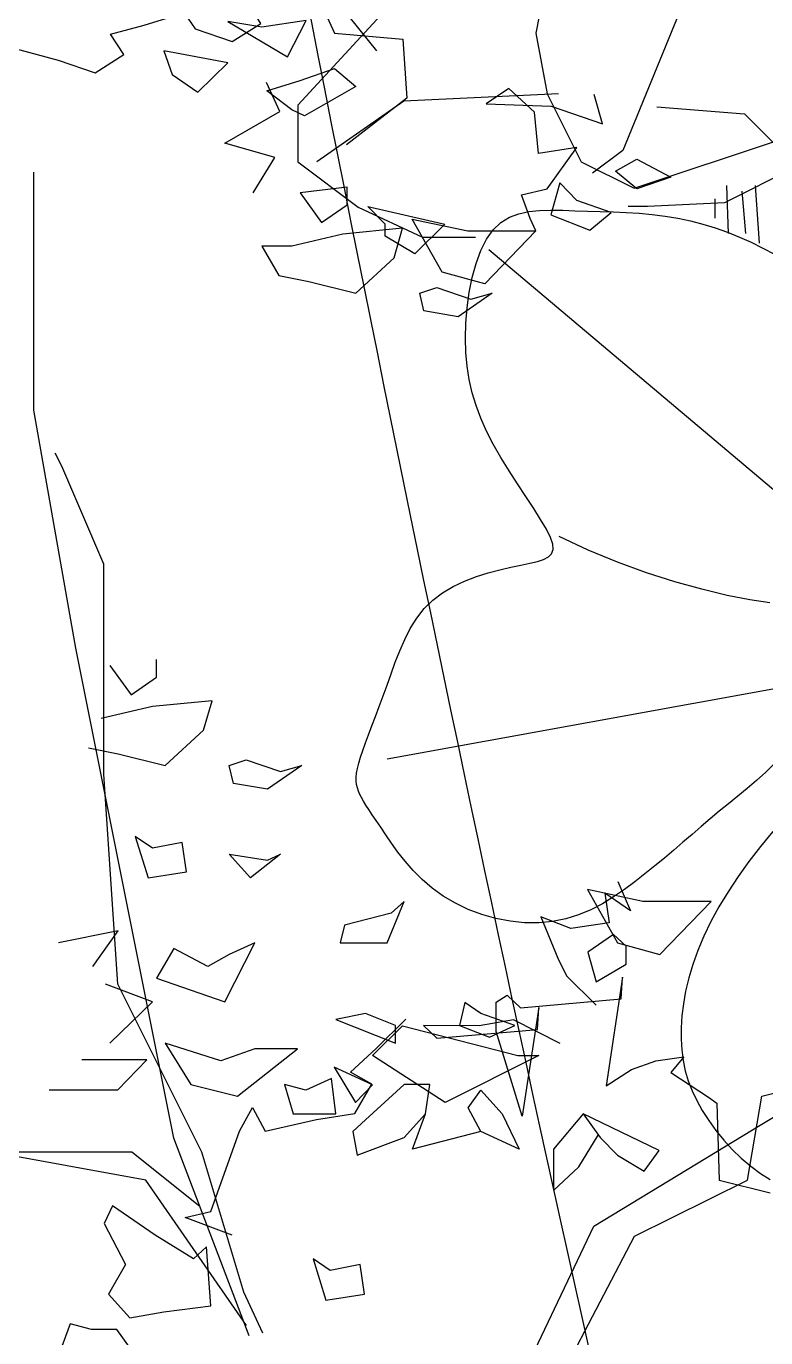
# Model space of a CAD drawing. Header units: metres. Extents: x 10 to 239, y 2 to 253.
# Drawn here: x 80.578 to 82.689, y 56.038 to 59.781 of the extents above; entities that cross this region are included whole.
import ezdxf

# ---------------------------------------------------------------- set-up
doc = ezdxf.new("R2010")
doc.units = ezdxf.units.M
doc.header["$MEASUREMENT"] = 0
doc.layers.add('1', color=7, linetype='Continuous')
doc.layers.add('cot200', color=9, linetype='Continuous')
doc.layers.add('barrera', color=7, linetype='Continuous', lineweight=0, true_color=0x9dbb63)
doc.layers.add('bloques ARBOLES', color=7, linetype='Continuous', true_color=0xb8d897)

# ---------------------------------------------------------------- blocks, each defined once
blk = doc.blocks.new('A$C6F4E7DED')
for p, q in [((1471, 1227.73), (1567.98, 991.18)), ((1613.61, 1182.13), (1633.58, 1079.53)), ((1744.82, 1099.48), (1813.27, 1025.38)), ((1633.58, 1079.53), (1625.02, 1033.93)), ((1625.02, 1033.93), (1599.35, 982.63)), ((1616.47, 1033.93), (1733.41, 1028.23)), ((1733.41, 1028.23), (1799.01, 982.63)), ((1813.27, 1025.38), (1813.27, 982.63)), ((1559.42, 962.68), (1448.18, 999.73)), ((1567.98, 991.18), (1590.8, 974.08)), ((1430.32, 982.18), (1491.3, 951.71)), ((1599.35, 982.63), (1559.42, 962.68)), ((1813.27, 982.63), (1767.64, 948.43)), ((1468.07, 964.77), (1465.17, 921.25)), ((1478.23, 960.42), (1475.33, 928.5)), ((1489.85, 964.77), (1488.4, 928.5)), ((1491.3, 951.71), (1549.37, 948.81)), ((1498.56, 954.61), (1498.56, 940.11)), ((1526.46, 940.07), (1516.92, 938.05)), ((1536.14, 941.66), (1526.46, 940.07)), ((1545.92, 942.86), (1536.14, 941.66)), ((1555.76, 943.74), (1545.92, 942.86)), ((1549.37, 948.81), (1563.89, 948.81)), ((1565.61, 944.37), (1555.76, 943.74)), ((1575.43, 944.82), (1565.61, 944.37)), ((1585.16, 945.14), (1575.43, 944.82)), ((1594.75, 945.4), (1585.16, 945.14)), ((1604.17, 945.67), (1594.75, 945.4)), ((1613.36, 945.97), (1604.17, 945.67)), ((1622.26, 946.12), (1613.36, 945.97)), ((1630.8, 945.9), (1622.26, 946.12)), ((1638.92, 945.07), (1630.8, 945.9)), ((1646.55, 943.42), (1638.92, 945.07)), ((1653.63, 940.72), (1646.55, 943.42)), ((1660.09, 936.74), (1653.63, 940.72)), ((1767.64, 948.43), (1719.15, 925.63)), ((1498.25, 932.73), (1489.1, 929.46)), ((1507.52, 935.59), (1498.25, 932.73)), ((1516.92, 938.05), (1507.52, 935.59)), ((1665.86, 931.27), (1660.09, 936.74)), ((1670.9, 924.15), (1665.86, 931.27)), ((1471.14, 921.83), (1462.3, 917.5)), ((1480.07, 925.83), (1471.14, 921.83)), ((1489.1, 929.46), (1480.07, 925.83)), ((1675.2, 915.58), (1670.9, 924.15)), ((1719.15, 925.63), (1679.22, 925.63)), ((1298.93, 603.85), (1669.06, 916.06)), ((1462.3, 917.5), (1453.55, 912.85)), ((1678.79, 905.85), (1675.2, 915.58)), ((1681.68, 895.24), (1678.79, 905.85)), ((1683.9, 884.03), (1681.68, 895.24)), ((1685.46, 872.5), (1683.9, 884.03)), ((1686.39, 860.94), (1685.46, 872.5)), ((1686.69, 849.61), (1686.39, 860.94)), ((1686.39, 838.75), (1686.69, 849.61)), ((1685.46, 828.32), (1686.39, 838.75)), ((1683.9, 818.23), (1685.46, 828.32)), ((1681.68, 808.39), (1683.9, 818.23)), ((1678.79, 798.69), (1681.68, 808.39)), ((1675.2, 789.05), (1678.79, 798.69)), ((1670.9, 779.37), (1675.2, 789.05)), ((1665.86, 769.56), (1670.9, 779.37)), ((1660.12, 759.57), (1665.86, 769.56)), ((1653.92, 749.55), (1660.12, 759.57)), ((1647.52, 739.67), (1653.92, 749.55)), ((1641.22, 730.13), (1647.52, 739.67)), ((1635.3, 721.12), (1641.22, 730.13)), ((1625.7, 705.42), (1630.03, 712.82)), ((1630.03, 712.82), (1635.3, 721.12)), ((1622.6, 699.11), (1625.7, 705.42)), ((1594.29, 689.67), (1616.19, 699.91)), ((1620.69, 690.01), (1620.93, 694.02)), ((1620.93, 694.02), (1622.6, 699.11)), ((1572.13, 680.56), (1594.29, 689.67)), ((1621.81, 686.9), (1620.69, 690.01)), ((1624.2, 684.5), (1621.81, 686.9)), ((1627.79, 682.63), (1624.2, 684.5)), ((1550.13, 672.58), (1572.13, 680.56)), ((1632.51, 681.1), (1627.79, 682.63)), ((1638.28, 679.72), (1632.51, 681.1)), ((1645.03, 678.3), (1638.28, 679.72)), ((1652.65, 676.67), (1645.03, 678.3)), ((1660.94, 674.74), (1652.65, 676.67)), ((1669.66, 672.4), (1660.94, 674.74)), ((1508.29, 660.05), (1528.71, 665.74)), ((1528.71, 665.74), (1550.13, 672.58)), ((1678.58, 669.59), (1669.66, 672.4)), ((1687.46, 666.22), (1678.58, 669.59)), ((1696.07, 662.2), (1687.46, 666.22)), ((1472.09, 652.11), (1489.27, 655.5)), ((1489.27, 655.5), (1508.29, 660.05)), ((1704.17, 657.45), (1696.07, 662.2)), ((1711.53, 651.88), (1704.17, 657.45)), ((1457.16, 649.88), (1472.09, 652.11)), ((1717.97, 645.45), (1711.53, 651.88)), ((1723.56, 638.27), (1717.97, 645.45)), ((1728.41, 630.49), (1723.56, 638.27)), ((1732.66, 622.26), (1728.41, 630.49)), ((1736.41, 613.73), (1732.66, 622.26)), ((1739.8, 605.05), (1736.41, 613.73)), ((1322.96, 608.66), (1745.98, 531.81)), ((1742.95, 596.37), (1739.8, 605.05)), ((1745.98, 587.84), (1742.95, 596.37)), ((1748.97, 579.59), (1745.98, 587.84)), ((1751.92, 571.68), (1748.97, 579.59)), ((1754.78, 564.14), (1751.92, 571.68)), ((1757.49, 557.02), (1754.78, 564.14)), ((1760.02, 550.35), (1757.49, 557.02)), ((1762.31, 544.16), (1760.02, 550.35)), ((1764.32, 538.5), (1762.31, 544.16)), ((1766.01, 533.41), (1764.32, 538.5)), ((1453.25, 528.83), (1460.21, 522.11)), ((1767.32, 528.89), (1766.01, 533.41)), ((1768.28, 524.9), (1767.32, 528.89)), ((1768.91, 521.36), (1768.28, 524.9)), ((1460.21, 522.11), (1467.22, 515.79)), ((1467.22, 515.79), (1474.25, 509.78)), ((1769.21, 518.2), (1768.91, 521.36)), ((1768.93, 512.69), (1769.21, 515.33)), ((1769.21, 515.33), (1769.21, 518.2)), ((1474.25, 509.78), (1481.27, 503.96)), ((1765.32, 502.86), (1766.59, 505.37)), ((1766.59, 505.37), (1767.61, 507.79)), ((1767.61, 507.79), (1768.39, 510.2)), ((1768.39, 510.2), (1768.93, 512.69)), ((1481.27, 503.96), (1488.27, 498.26)), ((1488.27, 498.26), (1495.21, 492.58)), ((1759.7, 493.83), (1761.9, 497.18)), ((1761.9, 497.18), (1763.76, 500.16)), ((1763.76, 500.16), (1765.32, 502.86)), ((1495.21, 492.58), (1502.09, 486.84)), ((1502.09, 486.84), (1508.93, 481.03)), ((1750.78, 480.57), (1754.17, 485.62)), ((1754.17, 485.62), (1757.13, 490)), ((1757.13, 490), (1759.7, 493.83)), ((1454.87, 477.32), (1464.12, 466.11)), ((1508.93, 481.03), (1515.77, 475.17)), ((1515.77, 475.17), (1522.65, 469.26)), ((1746.94, 474.82), (1750.78, 480.57)), ((1464.12, 466.11), (1472.88, 454.76)), ((1522.65, 469.26), (1529.61, 463.32)), ((1737.73, 461.79), (1742.61, 468.5)), ((1742.61, 468.5), (1746.94, 474.82)), ((1529.61, 463.32), (1536.67, 457.34)), ((1536.67, 457.34), (1543.89, 451.35)), ((1732.26, 454.86), (1737.73, 461.79)), ((1472.88, 454.76), (1481.07, 443.32)), ((1543.89, 451.35), (1551.29, 445.35)), ((1551.29, 445.35), (1558.92, 439.37)), ((1719.35, 441.06), (1726.15, 447.89)), ((1726.15, 447.89), (1732.26, 454.86)), ((1481.07, 443.32), (1488.64, 431.89)), ((1558.92, 439.37), (1566.8, 433.53)), ((1711.82, 434.55), (1719.35, 441.06)), ((1488.64, 431.89), (1495.51, 420.53)), ((1566.8, 433.53), (1574.97, 427.97)), ((1574.97, 427.97), (1583.44, 422.83)), ((1694.42, 423.18), (1703.51, 428.54)), ((1703.51, 428.54), (1711.82, 434.55)), ((1495.51, 420.53), (1501.62, 409.33)), ((1583.44, 422.83), (1592.25, 418.26)), ((1592.25, 418.26), (1601.43, 414.39)), ((1674.38, 414.72), (1684.65, 418.56)), ((1684.65, 418.56), (1694.42, 423.18)), ((1501.62, 409.33), (1506.92, 398.33)), ((1601.43, 414.39), (1611, 411.37)), ((1611, 411.37), (1620.99, 409.33)), ((1620.99, 409.33), (1631.41, 408.38)), ((1631.41, 408.38), (1642.11, 408.5)), ((1642.11, 408.5), (1652.95, 409.64)), ((1652.95, 409.64), (1663.76, 411.73)), ((1663.76, 411.73), (1674.38, 414.72)), ((1506.92, 398.33), (1511.44, 387.59)), ((1511.44, 387.59), (1515.2, 377.1)), ((1515.2, 377.1), (1518.25, 366.9)), ((1518.25, 366.9), (1520.62, 356.99)), ((1520.62, 356.99), (1522.35, 347.41)), ((1522.35, 347.41), (1523.48, 338.16)), ((1523.48, 338.16), (1524.05, 329.27)), ((1524.05, 329.27), (1524.09, 320.75)), ((1524.09, 320.75), (1523.58, 312.54)), ((1523.58, 312.54), (1522.51, 304.59)), ((1520.85, 296.85), (1518.59, 289.26)), ((1522.51, 304.59), (1520.85, 296.85)), ((1518.59, 289.26), (1515.72, 281.77)), ((1515.72, 281.77), (1512.2, 274.31)), ((1512.2, 274.31), (1508.03, 266.83)), ((1503.2, 259.31), (1497.77, 251.84)), ((1508.03, 266.83), (1503.2, 259.31)), ((1497.77, 251.84), (1491.81, 244.53)), ((1485.4, 237.51), (1478.61, 230.91)), ((1491.81, 244.53), (1485.4, 237.51)), ((1478.61, 230.91), (1471.53, 224.84)), ((1464.22, 219.43), (1456.76, 214.8)), ((1471.53, 224.84), (1464.22, 219.43))]:
    blk.add_line(p, q)
blk = doc.blocks.new('ARBOL22')
for points in [[(-0.4342, 2.1736), (-0.3629, 2.1548), (-0.3112, 2.137), (-0.2708, 2.1624), (-0.2896, 2.1911), (-0.2424, 2.2037), (-0.1859, 2.2209), (-0.1705, 2.1987), (-0.1189, 2.1808), (-0.0785, 2.2063), (-0.0973, 2.235), (-0.0501, 2.2475), (0.0064, 2.2647), (0.084, 2.1677)], [(0.0549, 2.242), (-0.0051, 2.2587), (0.0249, 2.1923), (0.1207, 2.184), (0.1267, 2.1012), (0.0417, 2.0356)], [(-0.089, 1.9683), (-0.059, 2.0179), (-0.1292, 2.038), (-0.052, 2.0826), (-0.0706, 2.1231)], [(0.3079, 1.915), (0.2359, 1.8405), (0.1761, 1.857), (0.1341, 1.9316), (0.212, 1.915), (0.3079, 1.915), (0.2995, 1.9326), (0.2876, 1.9657), (0.3235, 1.974), (0.3654, 2.032), (0.3115, 2.0237), (0.3056, 2.0817), (0.2697, 2.1148), (0.2378, 2.0931), (0.3294, 2.0899), (0.4014, 2.0651), (0.3894, 2.1066)], [(0.4776, 2.089), (0.6005, 2.0795), (0.6477, 2.0323), (0.6477, 2.0228), (0.7044, 2.0228), (0.7517, 1.9756), (0.7139, 1.9473), (0.6572, 1.8339), (0.7328, 1.7583)], [(-0.0949, 0.3639), (-0.2008, 0.6417), (-0.3384, 1.3293), (-0.3973, 1.6633), (-0.3973, 1.9973)], [(0.2961, 0.2167), (0.4461, 0.5042), (0.6051, 0.5828), (0.6248, 0.7006), (0.782, 0.7399), (0.9196, 0.8578), (0.9393, 1.015), (1.0179, 1.2704), (1.0375, 1.624)], [(-0.0758, 0.3679), (-0.1025, 0.4256), (-0.1615, 0.6221), (-0.2794, 0.8578), (-0.299, 1.1525), (-0.299, 1.4472), (-0.358, 1.5847), (-0.3671, 1.6028)], [(0.2513, 0.2291), (0.3889, 0.5182), (0.6248, 0.6613), (0.7231, 0.7203), (0.9393, 0.8185), (0.9786, 0.956), (1.0565, 1.565)], [(-0.2248, 1.2886), (-0.2248, 1.3134)], [(-0.2907, 1.3052), (-0.2607, 1.2637)], [(-0.2607, 1.2637), (-0.2248, 1.2886)], [(-0.1469, 1.2555), (-0.2307, 1.2472)], [(-0.1589, 1.214), (-0.1469, 1.2555)], [(-0.2307, 1.2472), (-0.3025, 1.2306)], [(-0.2127, 1.1644), (-0.1589, 1.214)], [(-0.3206, 1.1892), (-0.2786, 1.1808)], [(-0.2786, 1.1808), (-0.2127, 1.1644)], [(-0.1641, 0.5456), (-0.2597, 0.6221), (-0.4563, 0.6221), (-0.5546, 0.7989), (-0.6332, 1.0346), (-0.6725, 1.1721)], [(-0.1228, 1.1644), (-0.0989, 1.1726)], [(-0.1169, 1.1395), (-0.1228, 1.1644)], [(-0.0989, 1.1726), (-0.051, 1.156)], [(-0.021, 1.1644), (-0.069, 1.1313)], [(-0.051, 1.156), (-0.021, 1.1644)], [(-0.069, 1.1313), (-0.1169, 1.1395)], [(-0.0985, 0.3784), (-0.2401, 0.5828), (-0.4563, 0.6221), (-0.6332, 0.8382), (-0.7511, 1.0543)], [(-0.2307, 1.0484), (-0.2547, 1.0649)], [(-0.2547, 1.0649), (-0.2366, 1.0069)], [(-0.1887, 1.0567), (-0.2307, 1.0484)], [(-0.1828, 1.0153), (-0.1887, 1.0567)], [(-0.1228, 1.04), (-0.069, 1.0318)], [(-0.093, 1.0069), (-0.1228, 1.04)], [(-0.051, 1.04), (-0.093, 1.0069)], [(-0.069, 1.0318), (-0.051, 1.04)], [(-0.2366, 1.0069), (-0.1828, 1.0153)], [(0.4226, 1.002), (0.4405, 0.9606), (0.4046, 0.9855), (0.4105, 0.944), (0.3567, 0.9358), (0.3148, 0.9522), (0.3387, 0.8942), (0.3507, 0.8695), (0.3926, 0.828)], [(-0.2786, 0.9325), (-0.3625, 0.9158)], [(-0.3145, 0.8827), (-0.2786, 0.9325)], [(-0.2007, 0.9076), (-0.2248, 0.8661)], [(-0.1528, 0.8827), (-0.2007, 0.9076)], [(-0.1289, 0.833), (-0.0869, 0.9158)], [(-0.0869, 0.9158), (-0.1228, 0.8994)], [(-0.1228, 0.8994), (-0.1528, 0.8827)], [(-0.2248, 0.8661), (-0.1289, 0.833)], [(0.342, 0.7744), (0.2761, 0.8075), (0.2282, 0.7991), (0.1499, 0.7996), (0.1685, 0.7819), (0.31, 0.7942), (0.3118, 0.8249), (0.2887, 0.6723), (0.2518, 0.7912), (0.2518, 0.8325), (0.2676, 0.8423), (0.2862, 0.8247), (0.4277, 0.837), (0.4295, 0.8677), (0.4065, 0.715), (0.4418, 0.7378), (0.4764, 0.7502), (0.5156, 0.7557), (0.4971, 0.7337), (0.5501, 0.6992), (0.5619, 0.6906), (0.5653, 0.5828), (0.6367, 0.5646)], [(-0.2307, 0.833), (-0.2966, 0.8578)], [(-0.2907, 0.775), (-0.2307, 0.833)], [(-0.1188, 0.5053), (-0.1846, 0.5302), (-0.1487, 0.5386), (-0.1082, 0.6513), (-0.0903, 0.6844), (-0.0723, 0.6513), (-0.0005, 0.6679), (0.0535, 0.6761), (0.0774, 0.7175), (0.0474, 0.7341), (0.0833, 0.7672), (0.1253, 0.8087)], [(-0.1348, 0.7501), (-0.2127, 0.775)], [(-0.2127, 0.775), (-0.1768, 0.717)], [(-0.0869, 0.7668), (-0.1348, 0.7501)], [(-0.111, 0.7006), (-0.0271, 0.7668)], [(-0.0271, 0.7668), (-0.0869, 0.7668)], [(-0.2386, 0.7516), (-0.33, 0.7516)], [(-0.2791, 0.7094), (-0.2386, 0.7516)], [(0.0208, 0.7254), (-0.0151, 0.7088)], [(0.0269, 0.6757), (0.0208, 0.7254)], [(-0.3756, 0.7094), (-0.2791, 0.7094)], [(-0.1768, 0.717), (-0.111, 0.7006)], [(-0.0451, 0.717), (-0.0331, 0.6757)], [(-0.0151, 0.7088), (-0.0451, 0.717)], [(0.2305, 0.6508), (0.2125, 0.6839), (0.2305, 0.7088), (0.2605, 0.6757), (0.2843, 0.6259), (0.2305, 0.6508), (0.1346, 0.6259), (0.1526, 0.6757), (0.1587, 0.717), (0.1226, 0.717), (0.0687, 0.6674), (0.0508, 0.6508), (0.0567, 0.6177), (0.1226, 0.6426), (0.1526, 0.6757)], [(-0.0331, 0.6757), (0.0269, 0.6757)], [(0.3743, 0.6757), (0.3982, 0.6426), (0.4222, 0.6177), (0.4599, 0.5953), (0.4807, 0.6241), (0.3743, 0.6757), (0.3323, 0.6259), (0.3323, 0.568), (0.3682, 0.6011), (0.3952, 0.6457)]]:
    blk.add_lwpolyline(points)
for points in [[(-0.0147, 2.2102), (-0.0769, 2.2007), (-0.1248, 2.2089), (-0.041, 2.1592)], [(-0.1668, 2.1096), (-0.1248, 2.1509), (-0.2146, 2.1676), (-0.2028, 2.1343)], [(-0.017, 2.0763), (-0.0351, 2.0847), (-0.0702, 2.1116), (-0.0231, 2.1261), (0.0249, 2.1427), (0.0549, 2.1178)], [(0.4494, 1.974), (0.4194, 1.9988), (0.4494, 2.0155), (0.4973, 1.9906)], [(0.0068, 1.9268), (0.0427, 1.9517), (0.0427, 1.9765), (-0.0231, 1.9683)], [(0.4133, 1.9409), (0.3654, 1.9575), (0.3415, 1.9824), (0.3286, 1.9377), (0.3835, 1.916)], [(0.072, 1.9491), (0.1797, 1.9244), (0.1379, 1.8829), (0.0959, 1.9078), (0.0959, 1.9244)], [(0.1206, 1.9186), (0.0368, 1.9103), (-0.035, 1.8937), (-0.077, 1.8937), (-0.0531, 1.8523), (-0.0111, 1.8439), (0.0548, 1.8275), (0.1086, 1.877)], [(0.1447, 1.8275), (0.1686, 1.8357), (0.2165, 1.8191), (0.2465, 1.8275), (0.1986, 1.7944), (0.1506, 1.8026)], [(0.4222, 0.9158), (0.482, 0.8994), (0.554, 0.9738), (0.4581, 0.9738), (0.3802, 0.9904)], [(0.1046, 0.9573), (0.0388, 0.9407), (0.0328, 0.9158), (0.0987, 0.9158), (0.1226, 0.9738)], [(0.4166, 0.9275), (0.3807, 0.9026), (0.3926, 0.8611), (0.4346, 0.886), (0.4346, 0.9109)], [(0.2005, 0.7999), (0.2425, 0.7834), (0.2784, 0.7999), (0.2305, 0.8165), (0.2082, 0.8318)], [(0.0687, 0.8165), (0.0269, 0.8081), (0.1107, 0.775), (0.1107, 0.7999)], [(0.2822, 0.7578), (0.312, 0.7578), (0.1802, 0.6916), (0.0785, 0.7578), (0.1205, 0.7991)], [(0.0785, 0.7165), (0.0246, 0.7412), (0.0546, 0.6916)], [(-0.2686, 0.464), (-0.2925, 0.4226), (-0.2626, 0.3893), (-0.2146, 0.3977), (-0.1487, 0.406), (-0.1548, 0.4888), (-0.1728, 0.4722), (-0.2266, 0.5053), (-0.2866, 0.5468), (-0.2985, 0.5219)], [(0.0609, 0.464), (0.0189, 0.4557), (-0.0051, 0.4722), (0.013, 0.4142), (0.0669, 0.4226)], [(-0.3464, 0.3811), (-0.3643, 0.3314), (-0.2985, 0.3149), (-0.2505, 0.3314), (-0.2805, 0.3729), (-0.3164, 0.3729)]]:
    blk.add_lwpolyline(points, close=True)
blk = doc.blocks.new('asddsd')
at = {"layer": 'bloques ARBOLES'}
for name, p, xscale, yscale, zscale in [('A$C6F4E7DED', (69.5842, 46.3755, 1.2423), -0.00378276582045174, 0.00378276582045174, 0.00378276582045174), ('ARBOL22', (62.7788, 46.0015), 2.033276188942182, 2.033276188942182, 2.033276188942182)]:
    blk.add_blockref(name, p, dxfattribs=dict(at, xscale=xscale, yscale=yscale, zscale=zscale))

msp = doc.modelspace()

# ---------------------------------------------------------------- linework, layer by layer
at = {"layer": 'barrera'}
for points, knots in [([(75.73942, 62.39456), (75.90592, 56.61362), (75.56894, 49.9644), (78.41125, 43.31829), (87.62299, 43.14607), (90.20739, 40.93833), (88.83191, 38.80337)], [0, 0, 0, 0, 0.8755826, 1.8755826, 2.8755826, 3.8755826, 3.8755826, 3.8755826, 3.8755826]), ([(90.10427, 41.59228), (90.10054, 41.59937), (90.09678, 41.60643), (89.93855, 41.90036), (89.73541, 42.14874), (89.27878, 42.57262), (89.02506, 42.74985), (88.48436, 43.0573), (88.19676, 43.18766), (87.20305, 43.56395), (86.43212, 43.73837), (84.84876, 44.02664), (84.03139, 44.144), (82.45549, 44.42871), (81.69779, 44.59674), (80.66832, 44.95301), (80.33, 45.09921), (79.68813, 45.4578), (79.38702, 45.6827), (78.8384, 46.20972), (78.59273, 46.51117), (77.90446, 47.57909), (77.55097, 48.49254), (77.19274, 50.0933), (77.10216, 50.6537), (76.96957, 51.84367), (76.9266, 52.47857), (76.82933, 54.75548), (76.8268, 56.67551), (76.7317, 60.20424), (76.69679, 61.24634), (76.64589, 62.39456)], [5.0005813, 5.0005813, 5.0005813, 5.0005813, 5.0039387, 5.0039387, 5.1407367, 5.1407367, 5.2775346, 5.2775346, 5.4143326, 5.4143326, 5.7278842, 5.7278842, 6.0414357, 6.0414357, 6.3549873, 6.3549873, 6.5302849, 6.5302849, 6.7323037, 6.7323037, 6.9343224, 6.9343224, 7.3625573, 7.3625573, 7.5707002, 7.5707002, 7.7788431, 7.7788431, 8.242433, 8.242433, 8.4137974, 8.4137974, 8.4137974, 8.4137974])]:
    msp.add_open_spline(points, degree=3, knots=knots, dxfattribs=at)
at = {"layer": 'cot200'}
for points, knots in [([(78.61761, 62.39456), (78.16799, 58.98699), (78.27848, 55.1404), (78.95391, 50.85097), (79.65417, 46.40391), (80.96166, 41.48088), (82.63703, 36.57355)], [-0.20803782, -0.20803782, -0.20803782, -0.20803782, 0.12481492, 0.12481492, 0.12481492, 0.46990064, 0.46990064, 0.46990064, 0.46990064]), ([(87.98086, 38.05951), (86.27881, 41.75621), (84.76892, 45.98168), (83.45269, 50.85097), (82.50314, 54.3638), (81.65438, 58.21171), (80.90637, 62.39456)], [0.69851692, 0.69851692, 0.69851692, 0.69851692, 0.82848172, 0.82848172, 0.82848172, 0.92224151, 0.92224151, 0.92224151, 0.92224151])]:
    msp.add_open_spline(points, degree=3, knots=knots, dxfattribs=at)

# ---------------------------------------------------------------- block references
at = {"layer": '1', "lineweight": 0}
msp.add_blockref('asddsd', (18.62841, 9.30206), dxfattribs=at)

doc.saveas('drawing.dxf')
